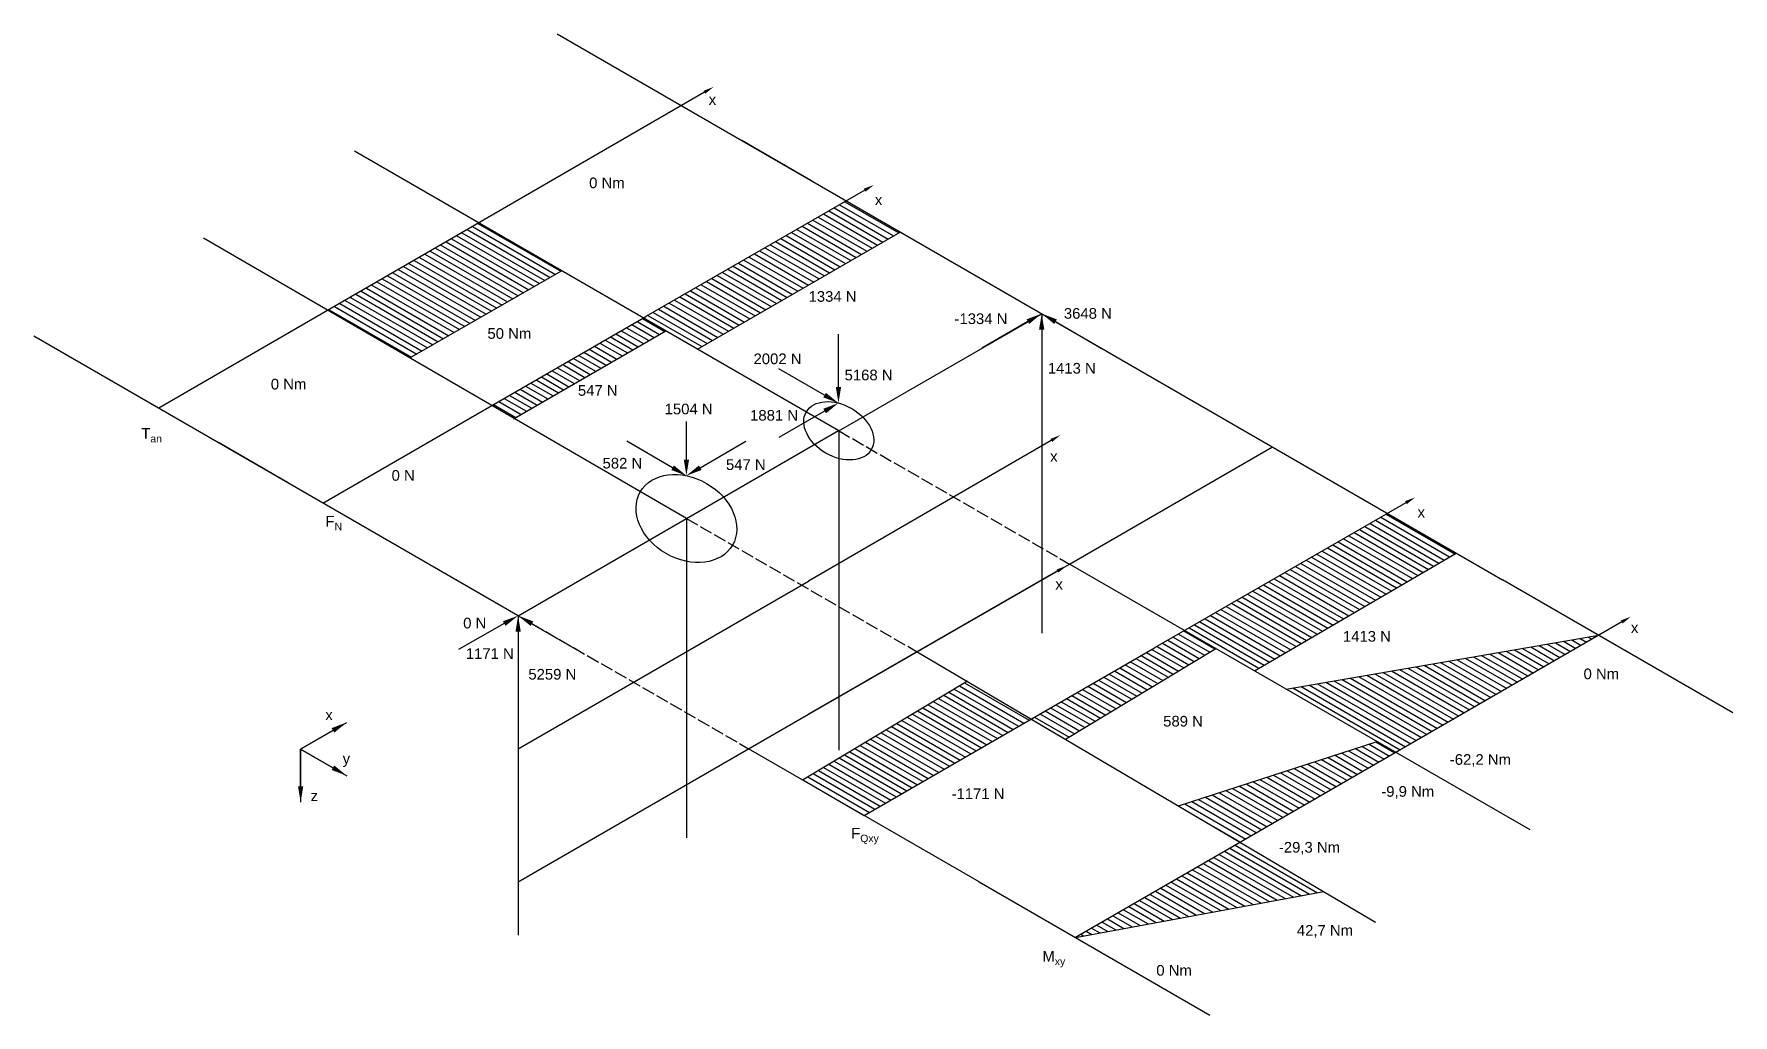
# Model space of a CAD drawing. Header units: millimetres. Extents: x 1371 to 1969, y 908 to 1092.
# Drawn here: x 1650.2 to 1969.3, y 908.2 to 1092.5 of the extents above; entities that cross this region are included whole.
import ezdxf
from ezdxf import colors
from ezdxf.entities.mleader import LeaderData, LeaderLine
from ezdxf.math import Vec2, Vec3

# ---------------------------------------------------------------- set-up
doc = ezdxf.new("R2010")
doc.units = ezdxf.units.MM
doc.linetypes.add('ACAD_ISO02W100', pattern=[15, 12, -3])
doc.layers.add('Koordinatensystem', color=7, linetype='Continuous', true_color=0xffffff)
for name, color, linetype in [('Lagerkräfte', 10, 'Continuous'), ('Momente', 1, 'Continuous'), ('Normalkräfte', 104, 'Continuous'), ('Querkräfte', 104, 'Continuous')]:
    doc.layers.add(name, color=color, linetype=linetype)
doc.styles.get("Standard").update_dxf_attribs({"font": 'arial.ttf'})
pattern_1 = [(150, (1062.8202, 725.9416), (-0.5, -0.8660254), [])]

msp = doc.modelspace()

# ---------------------------------------------------------------- hatches: boundary and pattern name
at = {"layer": 'Momente'}
h = msp.add_hatch(dxfattribs=at)
h.set_pattern_fill('_USER', color=256, angle=150, pattern_type=0)
h.set_pattern_definition(pattern_1)
h.paths.add_polyline_path([(1749.28, 1048.03), (1733.73, 1057.01), (1705.4, 1040.59), (1720.79, 1031.65)])
h = msp.add_hatch(dxfattribs=at)
h.set_pattern_fill('_USER', color=256, angle=150, pattern_type=0)
h.set_pattern_definition(pattern_1)
h.paths.add_polyline_path([(1944.07, 979.57), (1885.36, 969.46), (1887.9, 968), (1905.97, 957.57)])
h.paths.add_polyline_path([(1905.97, 957.57), (1902.45, 959.6), (1865.15, 947.53), (1876.75, 940.7)])
h.paths.add_polyline_path([(1892.44, 931.44), (1876.75, 940.7), (1845.78, 922.82)])
at = {"layer": 'Normalkräfte'}
h = msp.add_hatch(dxfattribs=at)
h.set_pattern_fill('_USER', color=256, angle=150, pattern_type=0)
h.set_pattern_definition([(150, (1047.8218, 734.6009), (-0.5, -0.8660254), [])])
h.paths.add_polyline_path([(1736.13, 1022.69), (1740.3, 1020.27), (1768.83, 1036.75), (1764.65, 1039.16)])
h.paths.add_polyline_path([(1765.08, 1039.41), (1764.65, 1039.16), (1774.79, 1033.3), (1812.9, 1055.3), (1802.75, 1061.16)])
at = {"layer": 'Querkräfte'}
h = msp.add_hatch(dxfattribs=at)
h.set_pattern_fill('_USER', color=256, angle=150, pattern_type=0)
h.set_pattern_definition(pattern_1)
h.paths.add_polyline_path([(1872.15, 977.09), (1866.29, 980.47), (1860.66, 977.22), (1837.48, 963.84), (1843.94, 960.04)])
h.paths.add_polyline_path([(1917.32, 995.01), (1904.4, 1002.47), (1866.29, 980.47), (1879.44, 972.89)])
h.paths.add_polyline_path([(1837.48, 963.84), (1825.45, 970.94), (1794.55, 952.4), (1806.1, 945.72)])

# ---------------------------------------------------------------- linework, layer by layer
for p, q in [((1748.47, 1092.5), (1926, 990)), ((1839.45, 1039.97), (1839.45, 979.97)), ((1741.11, 983.25), (1650.17, 1035.75)), ((1801.34, 1017.97), (1801.34, 957.97)), ((1772.72, 1001.5), (1772.72, 941.5)), ((1741.11, 983.25), (1741.11, 923.25)), ((1944.07, 979.57), (1845.78, 922.82)), ((1741.11, 933.25), (1795.67, 964.75)), ((1827.71, 933.25), (1871.01, 908.25))]:
    msp.add_line(p, q)
for points in [[(1796.1, 1065), (1783.11, 1072.5)], [(1801.34, 1017.97), (1710.36, 1070.5)], [(1772.72, 1001.5), (1682.03, 1054.16)], [(1774.79, 1033.3), (1812.9, 1055.3)], [(1720.79, 1031.65), (1749.26, 1048.02)], [(1704.46, 1004.41), (1765.08, 1039.41)], [(1801.34, 1017.97), (1839.45, 1039.97)], [(1740.25, 1020.24), (1768.83, 1036.75)], [(1697.81, 1008.25), (1684.81, 1015.75)], [(1772.72, 1001.5), (1801.3, 1018)], [(1844.7, 992.94), (1882.81, 1014.94)], [(1741.11, 983.25), (1772.72, 1001.5)], [(1784.41, 958.25), (1844.7, 992.94)], [(1887.9, 968), (1844.7, 992.94)], [(1879.44, 972.89), (1917.32, 995.01)], [(1741.11, 958.25), (1795.67, 989.75)], [(1969.3, 965), (1926, 990)], [(1806.1, 945.72), (1860.66, 977.22)], [(1843.94, 960.04), (1872.15, 977.09)], [(1885.36, 969.46), (1944.07, 979.57)], [(1816.06, 976.47), (1902.16, 925.71)], [(1794.55, 952.4), (1825.54, 971)], [(1931.2, 943), (1887.9, 968)], [(1827.71, 933.25), (1784.41, 958.25)], [(1865.15, 947.53), (1902.45, 959.6)], [(1845.78, 922.82), (1892.44, 931.44)]]:
    msp.add_lwpolyline(points)
at = {"linetype": 'ACAD_ISO02W100', "ltscale": 0.2}
for points in [[(1801.3, 1018), (1844.7, 992.94)], [(1772.72, 1001.5), (1816.06, 976.47)], [(1741.11, 983.25), (1784.41, 958.25)]]:
    msp.add_lwpolyline(points, dxfattribs=at)
for centre, major_axis, ratio in [((1801.34, 1017.97), (-6.11, 3.53), 0.685691), ((1772.72, 1001.5), (-8.66, 5), 0.760566)]:
    msp.add_ellipse(centre, major_axis=major_axis, ratio=ratio)
at = {"layer": 'Koordinatensystem'}
for points in [[(1700.26, 958.2), (1708.92, 963.2)], [(1700.26, 958.2), (1708.92, 953.2)], [(1700.26, 958.2), (1700.26, 948.2)]]:
    msp.add_lwpolyline(points, dxfattribs=at)

# ---------------------------------------------------------------- texts
at = {"char_height": 2, "attachment_point": 1, "line_spacing_factor": 0.263489}
for insert in [(1776.91, 1081.18), (1808.12, 1062.36), (1841.04, 1014.18), (1910.05, 1003.68), (1842.03, 990.16), (1950.13, 982)]:
    msp.add_mtext_dynamic_manual_height_columns('x', width=0.7078, gutter_width=45.54, heights=[0], dxfattribs=dict(at, insert=insert))
at = {"char_height": 2, "attachment_point": 1}
for s, insert in [('\\A1;T{\\H0.7x;\\S^ an;}', (1670.33, 1018.48)), ('\\A1;F{\\H0.7x;\\S^ N;}', (1704.93, 1001.98)), ('\\A1;F{\\H0.7x;\\S^ Qxy;}', (1803.67, 943.4)), ('\\A1;M{\\H0.7x;\\S^ xy;}', (1839.59, 920.3))]:
    msp.add_mtext_dynamic_manual_height_columns(s, width=5.2821, gutter_width=45.54, heights=[0], dxfattribs=dict(at, insert=insert))
at = {"layer": 'Koordinatensystem'}
for s, p in [('x', (1704.89, 963.63)), ('y', (1708.15, 955.43)), ('z', (1702.13, 948.42))]:
    msp.add_text(s, height=2, dxfattribs=at).set_placement(p)
at = {"layer": 'Lagerkräfte', "char_height": 2, "attachment_point": 1}
for s, width, insert in [('3648 N', 14.7199, (1843.62, 1041.02)), ('-1334 N', 14.7199, (1823.07, 1040.02)), ('2002 N', 9.0037, (1785.33, 1032.49)), ('5168 N', 9.0037, (1802.43, 1029.45)), ('1413 N', 14.7199, (1840.6, 1030.72)), ('1504 N', 9.2593, (1768.63, 1023.07)), ('1881 N', 9.0037, (1784.68, 1021.88)), ('582 N', 9.0037, (1756.97, 1012.89)), ('547 N', 9.1741, (1780.15, 1012.62)), ('0 N', 6.3621, (1730.79, 982.86)), ('1171 N', 9.1456, (1731.28, 977.12)), ('5259 N', 10.9168, (1743.03, 973.25))]:
    msp.add_mtext_dynamic_manual_height_columns(s, width=width, gutter_width=45.54, heights=[0], dxfattribs=dict(at, insert=insert))
at = {"layer": 'Momente', "char_height": 2, "attachment_point": 1}
for s, width, insert in [('0 Nm', 9.0037, (1754.45, 1065.54)), ('50 Nm', 9.0037, (1735.35, 1037.25)), ('0 Nm', 9.0037, (1694.66, 1027.74)), ('0 Nm', 9.0037, (1941.23, 973.32)), ('-62,2 Nm', 14.2383, (1916.11, 957.24)), ('-9,9 Nm', 12.2368, (1903.24, 951.24)), ('-29,3 Nm', 12.9296, (1884, 940.75)), ('42,7 Nm', 12.6217, (1887.38, 925.15)), ('0 Nm', 9.0037, (1860.98, 917.64))]:
    msp.add_mtext_dynamic_manual_height_columns(s, width=width, gutter_width=45.54, heights=[0], dxfattribs=dict(at, insert=insert))
at = {"layer": 'Normalkräfte', "char_height": 2, "attachment_point": 1}
for s, insert in [('1334 N', (1795.66, 1044.2)), ('547 N', (1752.34, 1026.55)), ('0 N', (1717.34, 1010.6))]:
    msp.add_mtext_dynamic_manual_height_columns(s, width=10.5365, gutter_width=45.54, heights=[0], dxfattribs=dict(at, insert=insert))
at = {"layer": 'Querkräfte', "char_height": 2, "attachment_point": 1}
for s, insert in [('1413 N', (1896.03, 980.37)), ('589 N', (1862.27, 964.43)), ('-1171 N', (1822.52, 950.81))]:
    msp.add_mtext_dynamic_manual_height_columns(s, width=10.5365, gutter_width=45.54, heights=[0], dxfattribs=dict(at, insert=insert))

# ---------------------------------------------------------------- leaders
ml = msp.add_multileader_mtext('Standard')
ml.set_content('', color=256)
ml.set_leader_properties()
ml.build(insert=Vec2(0, 0))
ml.multileader.update_dxf_attribs({"has_dogleg": 0, "arrow_head_size": 2})
ctx = ml.context
ctx.base_point, ctx.arrow_head_size, ctx.plane_origin, ctx.plane_x_axis, ctx.plane_y_axis = Vec3(1670.18, 1020.2), 2, Vec3(1728.05, 1065.02), Vec3(0.866046, 0.499964), Vec3(-0.499964, 0.866046)
ctx.text_align_type = 2
notes = []
notes.append((ctx, [(0, (1, 1, 0), (1680.58, 1026.2), (-0.866046, -0.499964), 8, [(0, [(1777.82, 1082.55)], 0, [])])]))
ctx.mtext.insert, ctx.mtext.text_direction, ctx.mtext.rotation, ctx.mtext.alignment, ctx.mtext.flow_direction = Vec3(1670.92, 1022.93), Vec3(0.866046, 0.499964), 0.523557, 3, 5
ml = msp.add_multileader_mtext('Standard')
ml.set_content('', color=256)
ml.set_leader_properties()
ml.build(insert=Vec2(0, 0))
ml.multileader.update_dxf_attribs({"has_dogleg": 0, "arrow_head_size": 2})
ctx = ml.context
ctx.base_point, ctx.arrow_head_size, ctx.plane_origin, ctx.plane_x_axis, ctx.plane_y_axis = Vec3(1761.61, 1037.41), 2, Vec3(1759.05, 1047.13), Vec3(0.866046, 0.499964), Vec3(-0.499964, 0.866046)
ctx.text_align_type = 2
notes.append((ctx, [(0, (1, 1, 0), (1772.01, 1043.41), (-0.866046, -0.499964), 8, [(0, [(1807.95, 1064.16)], 0, [])])]))
ctx.mtext.insert, ctx.mtext.text_direction, ctx.mtext.rotation, ctx.mtext.alignment, ctx.mtext.flow_direction = Vec3(1762.35, 1040.14), Vec3(0.866046, 0.499964), 0.523557, 3, 5
ml = msp.add_multileader_mtext('Standard')
ml.set_content('', color=256)
ml.set_leader_properties()
ml.build(insert=Vec2(0, 0))
ml.multileader.update_dxf_attribs({"has_dogleg": 0, "arrow_head_size": 2})
ctx = ml.context
ctx.base_point, ctx.arrow_head_size, ctx.plane_origin, ctx.plane_x_axis, ctx.plane_y_axis = Vec3(1792.2, 987.75), 2, Vec3(1795.7, 1000.97), Vec3(0.866046, 0.499964), Vec3(-0.499964, 0.866046)
ctx.text_align_type = 2
notes.append((ctx, [(0, (1, 1, 0), (1802.59, 993.75), (-0.866046, -0.499964), 8, [(0, [(1842.98, 1017.17)], 0, [])])]))
ctx.mtext.insert, ctx.mtext.text_direction, ctx.mtext.rotation, ctx.mtext.alignment, ctx.mtext.flow_direction = Vec3(1792.93, 990.48), Vec3(0.866046, 0.499964), 0.523557, 3, 5
ml = msp.add_multileader_mtext('Standard')
ml.set_content('', color=256)
ml.set_leader_properties()
ml.build(insert=Vec2(0, 0))
ml.multileader.update_dxf_attribs({"has_dogleg": 0, "arrow_head_size": 2})
ctx = ml.context
ctx.base_point, ctx.arrow_head_size, ctx.plane_origin, ctx.plane_x_axis, ctx.plane_y_axis = Vec3(1857.2, 975.22), 2, Vec3(1860.69, 988.45), Vec3(0.866046, 0.499964), Vec3(-0.499964, 0.866046)
ctx.text_align_type = 2
notes.append((ctx, [(0, (1, 1, 0), (1867.59, 981.22), (-0.866046, -0.499964), 8, [(0, [(1909.59, 1005.47)], 0, [])])]))
ctx.mtext.insert, ctx.mtext.text_direction, ctx.mtext.rotation, ctx.mtext.alignment, ctx.mtext.flow_direction = Vec3(1857.93, 977.96), Vec3(0.866046, 0.499964), 0.523557, 3, 5
ml = msp.add_multileader_mtext('Standard')
ml.set_content('', color=256)
ml.set_leader_properties()
ml.build(insert=Vec2(0, 0))
ml.multileader.update_dxf_attribs({"has_dogleg": 0, "arrow_head_size": 2})
ctx = ml.context
ctx.base_point, ctx.arrow_head_size, ctx.plane_origin, ctx.plane_x_axis, ctx.plane_y_axis = Vec3(1792.2, 962.75), 2, Vec3(1795.7, 975.97), Vec3(0.866046, 0.499964), Vec3(-0.499964, 0.866046)
ctx.text_align_type = 2
notes.append((ctx, [(0, (1, 1, 0), (1802.59, 968.75), (-0.866046, -0.499964), 8, [(0, [(1844.18, 992.64)], 0, [])])]))
ctx.mtext.insert, ctx.mtext.text_direction, ctx.mtext.rotation, ctx.mtext.alignment, ctx.mtext.flow_direction = Vec3(1792.93, 965.48), Vec3(0.866046, 0.499964), 0.523557, 3, 5
ml = msp.add_multileader_mtext('Standard')
ml.set_content('', color=256)
ml.set_leader_properties()
ml.build(insert=Vec2(0, 0))
ml.multileader.update_dxf_attribs({"has_dogleg": 0, "arrow_head_size": 2})
ctx = ml.context
ctx.base_point, ctx.arrow_head_size, ctx.plane_origin, ctx.plane_x_axis, ctx.plane_y_axis = Vec3(1940.61, 977.57), 2, Vec3(1900.37, 965.54), Vec3(0.866046, 0.499964), Vec3(-0.499964, 0.866046)
ctx.text_align_type = 2
notes.append((ctx, [(0, (1, 1, 0), (1951, 983.57), (-0.866046, -0.499964), 8, [(0, [(1950.13, 983.07)], 0, [])])]))
ctx.mtext.insert, ctx.mtext.text_direction, ctx.mtext.rotation, ctx.mtext.alignment, ctx.mtext.flow_direction = Vec3(1941.34, 980.3), Vec3(0.866046, 0.499964), 0.523557, 3, 5
at = {"layer": 'Koordinatensystem'}
ml = msp.add_multileader_mtext('Standard', dxfattribs=at)
ml.set_content('', color=256)
ml.set_leader_properties()
ml.build(insert=Vec2(0, 0))
ml.multileader.update_dxf_attribs({"has_dogleg": 0, "arrow_head_size": 3})
ctx = ml.context
ctx.base_point, ctx.arrow_head_size, ctx.plane_origin = Vec3(1696.26, 958.2), 3, Vec3(1714.39, 967.24)
ctx.text_align_type = 2
notes.append((ctx, [(0, (1, 1, 0), (1708.26, 958.2), (-1, 0), 8, [(0, [(1708.92, 963.2)], 0, [])])]))
ctx.mtext.insert, ctx.mtext.alignment, ctx.mtext.flow_direction = Vec3(1698.26, 960.2), 3, 5
ml = msp.add_multileader_mtext('Standard', dxfattribs=at)
ml.set_content('', color=256)
ml.set_leader_properties()
ml.build(insert=Vec2(0, 0))
ml.multileader.update_dxf_attribs({"has_dogleg": 0, "arrow_head_size": 3})
ctx = ml.context
ctx.base_point, ctx.arrow_head_size, ctx.plane_origin = Vec3(1700.26, 958.2), 3, Vec3(1696.26, 958.45)
notes.append((ctx, [(0, (1, 1, 0), (1692.26, 958.2), (1, 0), 8, [(0, [(1700.26, 948.2)], 0, [])])]))
ctx.mtext.insert, ctx.mtext.flow_direction = Vec3(1702.26, 960.2), 5
ml = msp.add_multileader_mtext('Standard', dxfattribs=at)
ml.set_content('', color=256)
ml.set_leader_properties()
ml.build(insert=Vec2(0, 0))
ml.multileader.update_dxf_attribs({"has_dogleg": 0, "arrow_head_size": 3})
ctx = ml.context
ctx.base_point, ctx.arrow_head_size, ctx.plane_origin = Vec3(1696.26, 958.2), 3, Vec3(1708.92, 953.2)
ctx.text_align_type = 2
notes.append((ctx, [(0, (1, 1, 0), (1708.26, 958.2), (-1, 0), 8, [(0, [(1708.92, 953.2)], 0, [])])]))
ctx.mtext.insert, ctx.mtext.alignment, ctx.mtext.flow_direction = Vec3(1698.26, 960.2), 3, 5
at = {"layer": 'Lagerkräfte'}
ml = msp.add_multileader_mtext('Standard', dxfattribs=at)
ml.set_content('', color=256)
ml.set_leader_properties()
ml.build(insert=Vec2(0, 0))
ml.multileader.update_dxf_attribs({"has_dogleg": 0, "arrow_head_size": 3})
ctx = ml.context
ctx.base_point, ctx.arrow_head_size, ctx.plane_origin, ctx.plane_x_axis, ctx.plane_y_axis = Vec3(1801.25, 1040.1), 3, Vec3(1810.98, 1023.25), Vec3(0.007186, -0.999974), Vec3(0.999974, 0.007186)
ctx.text_align_type = 2
notes.append((ctx, [(0, (1, 1, 0), (1801.33, 1028.1), (-0.007186, 0.999974), 8, [(0, [(1801.28, 1023.18)], 0, [])])]))
ctx.mtext.insert, ctx.mtext.text_direction, ctx.mtext.rotation, ctx.mtext.alignment, ctx.mtext.flow_direction = Vec3(1803.26, 1038.11), Vec3(0.007186, -0.999974), 4.719575, 3, 5
ml = msp.add_multileader_mtext('Standard', dxfattribs=at)
ml.set_content('', color=256)
ml.set_leader_properties()
ml.build(insert=Vec2(0, 0))
ml.multileader.update_dxf_attribs({"has_dogleg": 0, "arrow_head_size": 3})
ctx = ml.context
ctx.base_point, ctx.arrow_head_size, ctx.plane_origin, ctx.plane_x_axis, ctx.plane_y_axis = Vec3(1824.75, 1031.49), 3, Vec3(1834.6, 1048.27), Vec3(0.866025, 0.5), Vec3(-0.5, 0.866025)
ctx.text_align_type = 2
notes.append((ctx, [(0, (1, 1, 0), (1835.15, 1037.49), (-0.866025, -0.5), 8, [(0, [(1839.45, 1039.97)], 0, [])])]))
ctx.mtext.insert, ctx.mtext.text_direction, ctx.mtext.rotation, ctx.mtext.alignment, ctx.mtext.flow_direction = Vec3(1825.49, 1034.22), Vec3(0.866025, 0.5), 0.523599, 3, 5
ml = msp.add_multileader_mtext('Standard', dxfattribs=at)
ml.set_content('', color=256)
ml.set_leader_properties()
ml.build(insert=Vec2(0, 0))
ml.multileader.update_dxf_attribs({"has_dogleg": 0, "arrow_head_size": 3})
ctx = ml.context
ctx.base_point, ctx.arrow_head_size, ctx.plane_origin, ctx.plane_x_axis, ctx.plane_y_axis = Vec3(1839.48, 1023.06), 3, Vec3(1829.75, 1039.9), Vec3(-0.007186, 0.999974), Vec3(-0.999974, -0.007186)
ctx.text_align_type = 2
notes.append((ctx, [(0, (1, 1, 0), (1839.39, 1035.06), (0.007186, -0.999974), 8, [(0, [(1839.45, 1039.97)], 0, [])])]))
ctx.mtext.insert, ctx.mtext.text_direction, ctx.mtext.rotation, ctx.mtext.alignment, ctx.mtext.flow_direction = Vec3(1837.46, 1025.05), Vec3(-0.007186, 0.999974), 1.577982, 3, 5
ml = msp.add_multileader_mtext('Standard', dxfattribs=at)
ml.set_content('', color=256)
ml.set_leader_properties()
ml.build(insert=Vec2(0, 0))
ml.multileader.update_dxf_attribs({"has_dogleg": 0, "arrow_head_size": 3})
ctx = ml.context
ctx.base_point, ctx.arrow_head_size, ctx.plane_origin, ctx.plane_x_axis, ctx.plane_y_axis = Vec3(1854.11, 1031.54), 3, Vec3(1834.66, 1031.54), Vec3(-0.869596, 0.493764), Vec3(-0.493764, -0.869596)
ctx.text_align_type = 2
notes.append((ctx, [(0, (1, 1, 0), (1843.67, 1037.47), (0.869596, -0.493764), 8, [(0, [(1839.45, 1039.97)], 0, [])])]))
ctx.mtext.insert, ctx.mtext.text_direction, ctx.mtext.rotation, ctx.mtext.alignment, ctx.mtext.flow_direction = Vec3(1851.38, 1030.79), Vec3(-0.869596, 0.493764), 2.62518, 3, 5
ml = msp.add_multileader_mtext('Standard', dxfattribs=at)
ml.set_content('', color=256)
ml.set_leader_properties()
ml.build(insert=Vec2(0, 0))
ml.multileader.update_dxf_attribs({"has_dogleg": 0, "arrow_head_size": 3})
ctx = ml.context
ctx.base_point, ctx.arrow_head_size, ctx.plane_origin, ctx.plane_x_axis, ctx.plane_y_axis = Vec3(1786.62, 1031.62), 3, Vec3(1806.07, 1031.62), Vec3(0.869596, -0.493764), Vec3(0.493764, 0.869596)
notes.append((ctx, [(0, (1, 1, 0), (1797.05, 1025.69), (-0.869596, 0.493764), 8, [(0, [(1801.28, 1023.18)], 0, [])])]))
ctx.mtext.insert, ctx.mtext.text_direction, ctx.mtext.rotation, ctx.mtext.flow_direction = Vec3(1789.34, 1032.37), Vec3(0.869596, -0.493764), 5.766773, 5
ml = msp.add_multileader_mtext('Standard', dxfattribs=at)
ml.set_content('', color=256)
ml.set_leader_properties()
ml.build(insert=Vec2(0, 0))
ml.multileader.update_dxf_attribs({"has_dogleg": 0, "arrow_head_size": 3})
ctx = ml.context
ctx.base_point, ctx.arrow_head_size, ctx.plane_origin, ctx.plane_x_axis, ctx.plane_y_axis = Vec3(1772.69, 1023.71), 3, Vec3(1782.42, 1009.61), Vec3(0.007186, -0.999974), Vec3(0.999974, 0.007186)
ctx.text_align_type = 2
notes.append((ctx, [(0, (1, 1, 0), (1772.77, 1011.71), (-0.007186, 0.999974), 8, [(0, [(1772.72, 1009.54)], 0, [])])]))
ctx.mtext.insert, ctx.mtext.text_direction, ctx.mtext.rotation, ctx.mtext.alignment, ctx.mtext.flow_direction = Vec3(1774.7, 1021.73), Vec3(0.007186, -0.999974), 4.719575, 3, 5
ml = msp.add_multileader_mtext('Standard', dxfattribs=at)
ml.set_content('', color=256)
ml.set_leader_properties()
ml.build(insert=Vec2(0, 0))
ml.multileader.update_dxf_attribs({"has_dogleg": 0, "arrow_head_size": 3})
ctx = ml.context
ctx.base_point, ctx.arrow_head_size, ctx.plane_origin, ctx.plane_x_axis, ctx.plane_y_axis = Vec3(1786.65, 1014.7), 3, Vec3(1796.37, 1031.55), Vec3(0.86241, 0.50621), Vec3(-0.50621, 0.86241)
ctx.text_align_type = 2
notes.append((ctx, [(0, (1, 1, 0), (1796.99, 1020.78), (-0.86241, -0.50621), 8, [(0, [(1801.28, 1023.18)], 0, [])])]))
ctx.mtext.insert, ctx.mtext.text_direction, ctx.mtext.rotation, ctx.mtext.alignment, ctx.mtext.flow_direction = Vec3(1787.36, 1017.44), Vec3(0.86241, 0.50621), 0.530785, 3, 5
ml = msp.add_multileader_mtext('Standard', dxfattribs=at)
ml.set_content('', color=256)
ml.set_leader_properties()
ml.build(insert=Vec2(0, 0))
ml.multileader.update_dxf_attribs({"has_dogleg": 0, "arrow_head_size": 3})
ctx = ml.context
ctx.base_point, ctx.arrow_head_size, ctx.plane_origin, ctx.plane_x_axis, ctx.plane_y_axis = Vec3(1758.06, 1017.97), 3, Vec3(1777.51, 1017.98), Vec3(0.869596, -0.493764), Vec3(0.493764, 0.869596)
notes.append((ctx, [(0, (1, 1, 0), (1768.49, 1012.05), (-0.869596, 0.493764), 8, [(0, [(1772.72, 1009.54)], 0, [])])]))
ctx.mtext.insert, ctx.mtext.text_direction, ctx.mtext.rotation, ctx.mtext.flow_direction = Vec3(1760.78, 1018.72), Vec3(0.869596, -0.493764), 5.766773, 5
ml = msp.add_multileader_mtext('Standard', dxfattribs=at)
ml.set_content('', color=256)
ml.set_leader_properties()
ml.build(insert=Vec2(0, 0))
ml.multileader.update_dxf_attribs({"has_dogleg": 0, "arrow_head_size": 3})
ctx = ml.context
ctx.base_point, ctx.arrow_head_size, ctx.plane_origin, ctx.plane_x_axis, ctx.plane_y_axis = Vec3(1787.35, 1018.02), 3, Vec3(1777.63, 1001.17), Vec3(-0.86241, -0.50621), Vec3(0.50621, -0.86241)
ctx.text_align_type = 2
notes.append((ctx, [(0, (1, 1, 0), (1777, 1011.95), (0.86241, 0.50621), 8, [(0, [(1772.72, 1009.54)], 0, [])])]))
ctx.mtext.insert, ctx.mtext.text_direction, ctx.mtext.rotation, ctx.mtext.alignment, ctx.mtext.flow_direction = Vec3(1786.64, 1015.28), Vec3(-0.86241, -0.50621), 3.672378, 3, 5
ml = msp.add_multileader_mtext('Standard', dxfattribs=at)
ml.set_content('', color=256)
ml.set_leader_properties()
ml.build(insert=Vec2(0, 0))
ml.multileader.update_dxf_attribs({"has_dogleg": 0, "arrow_head_size": 3})
ctx = ml.context
ctx.base_point, ctx.arrow_head_size, ctx.plane_origin, ctx.plane_x_axis, ctx.plane_y_axis = Vec3(1726.41, 974.87), 3, Vec3(1736.26, 991.65), Vec3(0.866025, 0.5), Vec3(-0.5, 0.866025)
ctx.text_align_type = 2
notes.append((ctx, [(0, (1, 1, 0), (1736.81, 980.87), (-0.866025, -0.5), 8, [(0, [(1741.11, 983.25)], 0, [])])]))
ctx.mtext.insert, ctx.mtext.text_direction, ctx.mtext.rotation, ctx.mtext.alignment, ctx.mtext.flow_direction = Vec3(1727.15, 977.61), Vec3(0.866025, 0.5), 0.523599, 3, 5
ml = msp.add_multileader_mtext('Standard', dxfattribs=at)
ml.set_content('', color=256)
ml.set_leader_properties()
ml.build(insert=Vec2(0, 0))
ml.multileader.update_dxf_attribs({"has_dogleg": 0, "arrow_head_size": 3})
ctx = ml.context
ctx.base_point, ctx.arrow_head_size, ctx.plane_origin, ctx.plane_x_axis, ctx.plane_y_axis = Vec3(1741.14, 966.34), 3, Vec3(1731.4, 983.18), Vec3(-0.007186, 0.999974), Vec3(-0.999974, -0.007186)
ctx.text_align_type = 2
notes.append((ctx, [(0, (1, 1, 0), (1741.05, 978.34), (0.007186, -0.999974), 8, [(0, [(1741.11, 983.25)], 0, [])])]))
ctx.mtext.insert, ctx.mtext.text_direction, ctx.mtext.rotation, ctx.mtext.alignment, ctx.mtext.flow_direction = Vec3(1739.12, 968.32), Vec3(-0.007186, 0.999974), 1.577982, 3, 5
ml = msp.add_multileader_mtext('Standard', dxfattribs=at)
ml.set_content('', color=256)
ml.set_leader_properties()
ml.build(insert=Vec2(0, 0))
ml.multileader.update_dxf_attribs({"has_dogleg": 0, "arrow_head_size": 3})
ctx = ml.context
ctx.base_point, ctx.arrow_head_size, ctx.plane_origin, ctx.plane_x_axis, ctx.plane_y_axis = Vec3(1755.77, 974.82), 3, Vec3(1736.32, 974.81), Vec3(-0.869596, 0.493764), Vec3(-0.493764, -0.869596)
ctx.text_align_type = 2
notes.append((ctx, [(0, (1, 1, 0), (1745.33, 980.74), (0.869596, -0.493764), 8, [(0, [(1741.11, 983.25)], 0, [])])]))
ctx.mtext.insert, ctx.mtext.text_direction, ctx.mtext.rotation, ctx.mtext.alignment, ctx.mtext.flow_direction = Vec3(1753.04, 974.07), Vec3(-0.869596, 0.493764), 2.62518, 3, 5
for ctx, leaders in notes:
    for number, flags, end, landing, length, lines in leaders:
        leader = LeaderData()
        leader.index, (leader.has_last_leader_line, leader.has_dogleg_vector, leader.attachment_direction) = number, flags
        leader.last_leader_point, leader.dogleg_vector, leader.dogleg_length = Vec3(end), Vec3(landing), length
        for number, points, colour, breaks in lines:
            line = LeaderLine()
            line.index, line.vertices, line.color, line.breaks = number, Vec3.list(points), colors.encode_raw_color(colour), breaks
            leader.lines.append(line)
        ctx.leaders.append(leader)

doc.saveas('drawing.dxf')
